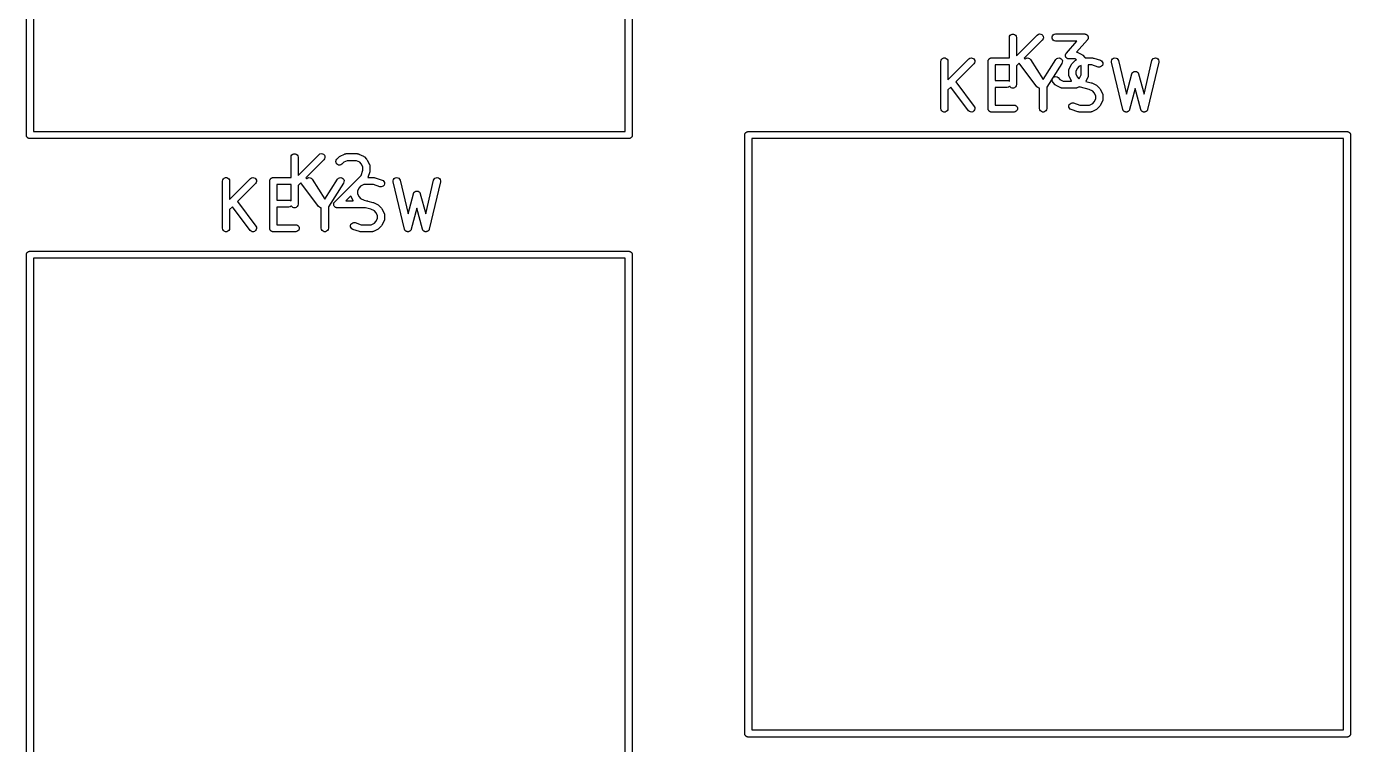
# Model space of a CAD drawing. Extents: x 144.7 to 218.8, y -126.8 to -74.1.
# Drawn here: x 159.94 to 188.03, y -104.37 to -89.13 of the extents above; entities that cross this region are included whole.
import ezdxf

# ---------------------------------------------------------------- set-up
doc = ezdxf.new("R2010")
doc.units = 0
doc.header["$MEASUREMENT"] = 0
doc.layers.add('BLACK', color=7, linetype='CONTINUOUS')

msp = doc.modelspace()

# ---------------------------------------------------------------- linework, layer by layer
at = {"layer": 'BLACK', "linetype": 'CONTINUOUS'}
for p, q in [((159.945, -91.4466), (159.945, -78.7334)), ((160.095, -78.815), (160.095, -91.365)), ((172.645, -91.365), (172.645, -78.815)), ((172.795, -78.7334), (172.795, -91.4466)), ((180.801, -89.3427), (180.814, -89.3202)), ((180.814, -89.3202), (180.834, -89.3034)), ((180.834, -89.3034), (180.859, -89.2945)), ((180.859, -89.2945), (180.885, -89.2945)), ((180.885, -89.2945), (180.909, -89.3034)), ((180.909, -89.3034), (180.929, -89.3202)), ((180.929, -89.3202), (180.942, -89.3427)), ((180.947, -89.7587), (181.39, -89.3153)), ((181.39, -89.3153), (181.412, -89.3004)), ((181.412, -89.3004), (181.437, -89.2937)), ((181.437, -89.2937), (181.463, -89.2959)), ((181.463, -89.2959), (181.486, -89.3069)), ((181.486, -89.3069), (181.505, -89.3254)), ((181.505, -89.3254), (181.516, -89.349)), ((181.712, -89.3309), (181.728, -89.3109)), ((181.728, -89.3109), (181.751, -89.2979)), ((181.751, -89.2979), (181.777, -89.2934)), ((181.777, -89.2934), (182.396, -89.2934)), ((182.396, -89.2934), (182.403, -89.2947)), ((182.403, -89.2947), (182.41, -89.2948)), ((182.41, -89.2948), (182.416, -89.2969)), ((182.416, -89.2969), (182.421, -89.2979)), ((182.421, -89.2979), (182.428, -89.3016)), ((182.428, -89.3016), (182.435, -89.3042)), ((182.435, -89.3042), (182.439, -89.308)), ((182.439, -89.308), (182.444, -89.3109)), ((182.444, -89.3109), (182.449, -89.3165)), ((182.449, -89.3165), (182.454, -89.3214)), ((182.454, -89.3214), (182.457, -89.3264)), ((180.797, -89.3684), (180.801, -89.3427)), ((180.797, -89.8014), (180.797, -89.3684)), ((180.942, -89.3427), (180.947, -89.3684)), ((180.947, -89.3684), (180.947, -89.7587)), ((181.496, -89.4214), (181.114, -89.804)), ((181.511, -89.4001), (181.496, -89.4214)), ((181.518, -89.3749), (181.511, -89.4001)), ((181.516, -89.349), (181.518, -89.3749)), ((181.703, -89.3554), (181.712, -89.3309)), ((181.703, -89.3814), (181.703, -89.3554)), ((181.712, -89.4059), (181.703, -89.3814)), ((181.728, -89.4258), (181.712, -89.4059)), ((181.751, -89.4389), (181.728, -89.4258)), ((181.777, -89.4434), (181.751, -89.4389)), ((182.23, -89.4434), (181.777, -89.4434)), ((182.006, -89.6999), (182.23, -89.4434)), ((182.452, -89.4178), (182.225, -89.6778)), ((182.456, -89.4115), (182.452, -89.4178)), ((182.461, -89.4059), (182.456, -89.4115)), ((182.457, -89.3264), (182.461, -89.3309)), ((182.461, -89.3309), (182.463, -89.3378)), ((182.463, -89.4004), (182.461, -89.4059)), ((182.463, -89.3378), (182.467, -89.3442)), ((182.466, -89.3955), (182.463, -89.4004)), ((182.467, -89.3883), (182.466, -89.3955)), ((182.467, -89.3442), (182.468, -89.3499)), ((182.47, -89.3814), (182.467, -89.3883)), ((182.468, -89.3499), (182.47, -89.3554)), ((182.47, -89.3554), (182.47, -89.3627)), ((182.47, -89.3627), (182.471, -89.3699)), ((182.471, -89.3699), (182.47, -89.3756)), ((182.47, -89.3756), (182.47, -89.3814)), ((179.345, -89.8764), (179.349, -89.8507)), ((179.345, -90.8764), (179.345, -89.8764)), ((179.349, -89.8507), (179.362, -89.8282)), ((179.362, -89.8282), (179.382, -89.8114)), ((179.382, -89.8114), (179.406, -89.8025)), ((179.406, -89.8025), (179.433, -89.8025)), ((179.433, -89.8025), (179.457, -89.8114)), ((179.457, -89.8114), (179.477, -89.8282)), ((179.477, -89.8282), (179.49, -89.8507)), ((179.49, -89.8507), (179.495, -89.8764)), ((179.495, -90.2667), (179.938, -89.8233)), ((179.495, -89.8764), (179.495, -90.2667)), ((179.938, -89.8233), (179.959, -89.8084)), ((179.959, -89.8084), (179.984, -89.8017)), ((179.984, -89.8017), (180.01, -89.8039)), ((180.01, -89.8039), (180.034, -89.8149)), ((180.034, -89.8149), (180.052, -89.8334)), ((180.052, -89.8334), (180.063, -89.857)), ((180.066, -89.8829), (180.059, -89.9081)), ((180.063, -89.857), (180.066, -89.8829)), ((180.345, -89.8764), (180.346, -89.8699)), ((180.345, -90.8764), (180.345, -89.8764)), ((180.346, -89.8634), (180.348, -89.8572)), ((180.346, -89.8699), (180.346, -89.8634)), ((180.348, -89.8572), (180.349, -89.8507)), ((180.349, -89.8507), (180.352, -89.845)), ((180.352, -89.845), (180.355, -89.8389)), ((180.355, -89.8389), (180.359, -89.8339)), ((180.359, -89.8339), (180.362, -89.8282)), ((180.362, -89.8282), (180.367, -89.824)), ((180.367, -89.824), (180.371, -89.8189)), ((180.371, -89.8189), (180.377, -89.8156)), ((180.377, -89.8156), (180.382, -89.8114)), ((180.382, -89.8114), (180.388, -89.8092)), ((180.388, -89.8092), (180.394, -89.8059)), ((180.394, -89.8059), (180.4, -89.8048)), ((180.4, -89.8048), (180.406, -89.8025)), ((180.406, -89.8025), (180.413, -89.8025)), ((180.413, -89.8025), (180.42, -89.8014)), ((180.42, -89.8014), (180.797, -89.8014)), ((181.114, -89.804), (181.129, -89.8238)), ((181.129, -89.8238), (181.131, -89.8211)), ((181.131, -89.8211), (181.153, -89.8071)), ((181.153, -89.8071), (181.178, -89.8015)), ((181.178, -89.8015), (181.204, -89.8049)), ((181.204, -89.8049), (181.227, -89.8169)), ((181.227, -89.8169), (181.245, -89.8361)), ((181.245, -89.8361), (181.515, -90.2605)), ((181.515, -90.2605), (181.785, -89.8361)), ((181.785, -89.8361), (181.802, -89.8169)), ((181.802, -89.8169), (181.826, -89.8049)), ((181.826, -89.8049), (181.851, -89.8015)), ((181.851, -89.8015), (181.877, -89.8071)), ((181.877, -89.8071), (181.899, -89.8211)), ((181.899, -89.8211), (181.915, -89.8417)), ((181.915, -89.8417), (181.922, -89.8666)), ((181.922, -89.8666), (181.921, -89.8926)), ((181.987, -89.7478), (181.989, -89.7421)), ((181.989, -89.755), (181.987, -89.7478)), ((181.989, -89.7363), (181.991, -89.7294)), ((181.989, -89.7421), (181.989, -89.7363)), ((181.989, -89.7624), (181.989, -89.755)), ((181.99, -89.7678), (181.989, -89.7624)), ((181.991, -89.7735), (181.99, -89.7678)), ((181.991, -89.7294), (181.992, -89.7222)), ((181.995, -89.7799), (181.991, -89.7735)), ((181.992, -89.7222), (181.995, -89.7173)), ((181.995, -89.7173), (181.997, -89.7118)), ((181.997, -89.7868), (181.995, -89.7799)), ((181.997, -89.7118), (182.002, -89.7062)), ((182.001, -89.7913), (181.997, -89.7868)), ((182.004, -89.7963), (182.001, -89.7913)), ((182.002, -89.7062), (182.006, -89.6999)), ((182.009, -89.8012), (182.004, -89.7963)), ((182.014, -89.8068), (182.009, -89.8012)), ((182.019, -89.8097), (182.014, -89.8068)), ((182.024, -89.8135), (182.019, -89.8097)), ((182.03, -89.8161), (182.024, -89.8135)), ((182.037, -89.8198), (182.03, -89.8161)), ((182.042, -89.8208), (182.037, -89.8198)), ((182.048, -89.8229), (182.042, -89.8208)), ((182.055, -89.8231), (182.048, -89.8229)), ((182.062, -89.8243), (182.055, -89.8231)), ((182.188, -89.8243), (182.062, -89.8243)), ((182.128, -89.9186), (182.176, -89.871)), ((182.176, -89.871), (182.186, -89.8641)), ((182.186, -89.8641), (182.196, -89.8569)), ((182.224, -89.8426), (182.188, -89.8243)), ((182.196, -89.8569), (182.224, -89.8426)), ((182.225, -89.6778), (182.231, -89.6789)), ((182.231, -89.6789), (182.235, -89.681)), ((182.235, -89.681), (182.239, -89.6823)), ((182.239, -89.6823), (182.334, -89.7299)), ((182.334, -89.7299), (182.344, -89.737)), ((182.344, -89.737), (182.354, -89.7439)), ((182.354, -89.7439), (182.401, -89.7915)), ((182.401, -89.7915), (182.408, -89.8014)), ((182.408, -89.8014), (182.408, -89.8014)), ((182.408, -89.8014), (182.562, -89.8014)), ((182.562, -89.8014), (182.574, -89.8035)), ((182.574, -89.8035), (182.586, -89.8052)), ((182.586, -89.8052), (182.729, -89.8528)), ((182.729, -89.8528), (182.752, -89.8653)), ((182.752, -89.8653), (182.769, -89.8847)), ((182.769, -89.8847), (182.779, -89.909)), ((182.964, -89.8677), (182.972, -89.8428)), ((182.966, -89.8938), (182.964, -89.8677)), ((182.972, -89.8428), (182.987, -89.8219)), ((182.987, -89.8219), (183.009, -89.8075)), ((183.009, -89.8075), (183.034, -89.8015)), ((183.034, -89.8015), (183.06, -89.8045)), ((183.06, -89.8045), (183.083, -89.8162)), ((183.083, -89.8162), (183.101, -89.8351)), ((183.101, -89.8351), (183.112, -89.859)), ((183.112, -89.859), (183.281, -90.5699)), ((183.654, -90.5699), (183.823, -89.859)), ((183.823, -89.859), (183.833, -89.8351)), ((183.833, -89.8351), (183.851, -89.8162)), ((183.851, -89.8162), (183.874, -89.8045)), ((183.874, -89.8045), (183.9, -89.8015)), ((183.9, -89.8015), (183.925, -89.8075)), ((183.925, -89.8075), (183.947, -89.8219)), ((183.947, -89.8219), (183.963, -89.8428)), ((183.963, -89.8428), (183.97, -89.8677)), ((183.97, -89.8677), (183.969, -89.8938)), ((180.044, -89.9294), (179.661, -90.312)), ((180.059, -89.9081), (180.044, -89.9294)), ((180.495, -89.9514), (180.495, -90.2776)), ((180.797, -89.9514), (180.495, -89.9514)), ((180.797, -90.2927), (180.797, -89.9514)), ((181.007, -89.9111), (180.947, -89.9709)), ((180.947, -89.9709), (180.947, -90.3684)), ((181.383, -90.4134), (181.007, -89.9111)), ((181.911, -89.9166), (181.59, -90.422)), ((181.921, -89.8926), (181.911, -89.9166)), ((182.059, -90.0583), (182.062, -90.0499)), ((182.06, -90.0626), (182.059, -90.0583)), ((182.059, -90.0669), (182.06, -90.0626)), ((182.059, -90.1621), (182.059, -90.0669)), ((182.06, -90.1664), (182.059, -90.1621)), ((182.059, -90.1707), (182.06, -90.1664)), ((182.062, -90.0499), (182.063, -90.0412)), ((182.063, -90.0412), (182.065, -90.0375)), ((182.065, -90.0375), (182.067, -90.0333)), ((182.067, -90.0333), (182.114, -89.9381)), ((182.114, -89.9381), (182.122, -89.9284)), ((182.122, -89.9284), (182.128, -89.9186)), ((182.243, -90.016), (182.209, -90.0846)), ((182.209, -90.0846), (182.209, -90.1444)), ((182.209, -90.1444), (182.243, -90.2129)), ((182.273, -89.9856), (182.243, -90.016)), ((182.321, -89.962), (182.273, -89.9856)), ((182.286, -90.2287), (182.321, -90.1602)), ((182.321, -90.1602), (182.321, -89.962)), ((182.55, -89.9514), (182.471, -89.9514)), ((182.471, -89.9514), (182.471, -90.1779)), ((182.682, -89.9952), (182.55, -89.9514)), ((182.707, -89.999), (182.682, -89.9952)), ((182.733, -89.9937), (182.707, -89.999)), ((182.755, -89.9801), (182.733, -89.9937)), ((182.771, -89.9597), (182.755, -89.9801)), ((182.779, -89.935), (182.771, -89.9597)), ((182.779, -89.909), (182.779, -89.935)), ((183.204, -90.8938), (182.966, -89.8938)), ((183.281, -90.5699), (183.395, -90.1428)), ((183.395, -90.1428), (183.397, -90.1367)), ((183.397, -90.1367), (183.399, -90.1303)), ((183.399, -90.1303), (183.403, -90.125)), ((183.403, -90.125), (183.406, -90.1191)), ((183.406, -90.1191), (183.41, -90.1144)), ((183.41, -90.1144), (183.414, -90.109)), ((183.414, -90.109), (183.419, -90.1053)), ((183.419, -90.1053), (183.424, -90.1007)), ((183.424, -90.1007), (183.43, -90.0979)), ((183.43, -90.0979), (183.436, -90.0941)), ((183.436, -90.0941), (183.442, -90.0924)), ((183.442, -90.0924), (183.448, -90.0897)), ((183.448, -90.0897), (183.454, -90.0891)), ((183.454, -90.0891), (183.461, -90.0874)), ((183.461, -90.0874), (183.467, -90.0879)), ((183.467, -90.0879), (183.474, -90.0874)), ((183.474, -90.0874), (183.48, -90.0891)), ((183.48, -90.0891), (183.487, -90.0897)), ((183.487, -90.0897), (183.492, -90.0924)), ((183.492, -90.0924), (183.499, -90.0941)), ((183.499, -90.0941), (183.504, -90.0979)), ((183.504, -90.0979), (183.51, -90.1007)), ((183.51, -90.1007), (183.515, -90.1053)), ((183.515, -90.1053), (183.52, -90.109)), ((183.52, -90.109), (183.524, -90.1144)), ((183.524, -90.1144), (183.529, -90.1191)), ((183.529, -90.1191), (183.531, -90.125)), ((183.531, -90.125), (183.535, -90.1303)), ((183.535, -90.1303), (183.537, -90.1367)), ((183.537, -90.1367), (183.54, -90.1428)), ((183.54, -90.1428), (183.654, -90.5699)), ((183.969, -89.8938), (183.731, -90.8938)), ((179.554, -90.4191), (179.495, -90.4789)), ((179.931, -90.9214), (179.554, -90.4191)), ((179.661, -90.312), (180.051, -90.8314)), ((180.495, -90.2776), (180.753, -90.2776)), ((180.753, -90.4276), (180.495, -90.4276)), ((180.495, -90.4276), (180.495, -90.8014)), ((180.753, -90.2776), (180.779, -90.2821)), ((180.779, -90.423), (180.753, -90.4276)), ((180.779, -90.2821), (180.797, -90.2927)), ((180.801, -90.41), (180.779, -90.423)), ((180.807, -90.4033), (180.801, -90.41)), ((180.814, -90.4166), (180.807, -90.4033)), ((180.834, -90.4333), (180.814, -90.4166)), ((180.859, -90.4422), (180.834, -90.4333)), ((180.885, -90.4422), (180.859, -90.4422)), ((180.909, -90.4333), (180.885, -90.4422)), ((180.929, -90.4166), (180.909, -90.4333)), ((180.942, -90.394), (180.929, -90.4166)), ((180.947, -90.3684), (180.942, -90.394)), ((181.402, -90.4312), (181.383, -90.4134)), ((181.426, -90.4414), (181.402, -90.4312)), ((181.44, -90.4422), (181.426, -90.4414)), ((181.44, -90.8764), (181.44, -90.4422)), ((181.59, -90.422), (181.59, -90.8764)), ((181.702, -90.2797), (181.704, -90.2537)), ((181.709, -90.3048), (181.702, -90.2797)), ((181.704, -90.2537), (181.715, -90.2301)), ((181.724, -90.3262), (181.709, -90.3048)), ((181.715, -90.2301), (181.734, -90.2117)), ((181.771, -90.3738), (181.724, -90.3262)), ((181.734, -90.2117), (181.757, -90.2007)), ((181.757, -90.2007), (181.783, -90.1984)), ((181.781, -90.3807), (181.771, -90.3738)), ((181.791, -90.3878), (181.781, -90.3807)), ((181.783, -90.1984), (181.808, -90.2052)), ((181.886, -90.4355), (181.791, -90.3878)), ((181.808, -90.2052), (181.83, -90.2201)), ((181.83, -90.2201), (181.869, -90.2591)), ((181.869, -90.2591), (181.937, -90.2934)), ((181.89, -90.4367), (181.886, -90.4355)), ((181.894, -90.4389), (181.89, -90.4367)), ((181.903, -90.4404), (181.894, -90.4389)), ((181.911, -90.4429), (181.903, -90.4404)), ((181.915, -90.4426), (181.911, -90.4429)), ((181.92, -90.4434), (181.915, -90.4426)), ((182.205, -90.4434), (181.92, -90.4434)), ((181.937, -90.2934), (182.116, -90.2934)), ((182.062, -90.1791), (182.059, -90.1707)), ((182.063, -90.1877), (182.062, -90.1791)), ((182.065, -90.1915), (182.063, -90.1877)), ((182.067, -90.1956), (182.065, -90.1915)), ((182.114, -90.2909), (182.067, -90.1956)), ((182.116, -90.2934), (182.114, -90.2909)), ((182.209, -90.4426), (182.205, -90.4434)), ((182.214, -90.4429), (182.209, -90.4426)), ((182.222, -90.4404), (182.214, -90.4429)), ((182.231, -90.4389), (182.222, -90.4404)), ((182.235, -90.4367), (182.231, -90.4389)), ((182.239, -90.4355), (182.235, -90.4367)), ((182.281, -90.4146), (182.239, -90.4355)), ((182.243, -90.2129), (182.273, -90.2425)), ((182.273, -90.2425), (182.286, -90.2287)), ((182.291, -90.4197), (182.281, -90.4146)), ((182.299, -90.422), (182.291, -90.4197)), ((182.306, -90.4253), (182.299, -90.422)), ((182.489, -90.471), (182.306, -90.4253)), ((182.463, -90.2114), (182.419, -90.299)), ((182.419, -90.299), (182.533, -90.3274)), ((182.464, -90.2073), (182.463, -90.2114)), ((182.466, -90.2036), (182.464, -90.2073)), ((182.468, -90.1949), (182.466, -90.2036)), ((182.47, -90.1865), (182.468, -90.1949)), ((182.471, -90.1779), (182.47, -90.1822)), ((182.47, -90.1822), (182.47, -90.1865)), ((182.533, -90.3274), (182.54, -90.3308)), ((182.54, -90.3308), (182.548, -90.3331)), ((182.548, -90.3331), (182.644, -90.3807)), ((182.644, -90.3807), (182.653, -90.3879)), ((182.653, -90.3879), (182.663, -90.3948)), ((182.663, -90.3948), (182.711, -90.4424)), ((182.711, -90.4424), (182.718, -90.4522)), ((179.495, -90.4789), (179.495, -90.8764)), ((182.566, -90.5094), (182.489, -90.471)), ((182.596, -90.5399), (182.566, -90.5094)), ((182.63, -90.6084), (182.596, -90.5399)), ((182.596, -90.7367), (182.63, -90.6682)), ((182.63, -90.6682), (182.63, -90.6084)), ((182.718, -90.4522), (182.725, -90.4619)), ((182.725, -90.4619), (182.772, -90.5571)), ((182.772, -90.7194), (182.725, -90.8147)), ((182.772, -90.5571), (182.774, -90.5613)), ((182.774, -90.7153), (182.772, -90.7194)), ((182.774, -90.5613), (182.776, -90.565)), ((182.776, -90.7116), (182.774, -90.7153)), ((182.776, -90.565), (182.777, -90.5737)), ((182.777, -90.7029), (182.776, -90.7116)), ((182.777, -90.5737), (182.78, -90.5821)), ((182.78, -90.6945), (182.777, -90.7029)), ((182.78, -90.5821), (182.779, -90.5864)), ((182.779, -90.5864), (182.78, -90.5907)), ((182.78, -90.6859), (182.779, -90.6902)), ((182.779, -90.6902), (182.78, -90.6945)), ((182.78, -90.5907), (182.78, -90.6859)), ((183.467, -90.4532), (183.349, -90.8957)), ((183.585, -90.8957), (183.467, -90.4532)), ((179.349, -90.902), (179.345, -90.8764)), ((179.362, -90.9246), (179.349, -90.902)), ((179.382, -90.9413), (179.362, -90.9246)), ((179.406, -90.9502), (179.382, -90.9413)), ((179.433, -90.9502), (179.406, -90.9502)), ((179.457, -90.9413), (179.433, -90.9502)), ((179.477, -90.9246), (179.457, -90.9413)), ((179.49, -90.902), (179.477, -90.9246)), ((179.495, -90.8764), (179.49, -90.902)), ((179.95, -90.9392), (179.931, -90.9214)), ((179.974, -90.9494), (179.95, -90.9392)), ((180, -90.9508), (179.974, -90.9494)), ((180.025, -90.9433), (180, -90.9508)), ((180.046, -90.9277), (180.025, -90.9433)), ((180.06, -90.9058), (180.046, -90.9277)), ((180.051, -90.8314), (180.063, -90.8546)), ((180.066, -90.8805), (180.06, -90.9058)), ((180.063, -90.8546), (180.066, -90.8805)), ((180.346, -90.8828), (180.345, -90.8764)), ((180.346, -90.8894), (180.346, -90.8828)), ((180.348, -90.8956), (180.346, -90.8894)), ((180.349, -90.902), (180.348, -90.8956)), ((180.352, -90.9077), (180.349, -90.902)), ((180.355, -90.9139), (180.352, -90.9077)), ((180.359, -90.9189), (180.355, -90.9139)), ((180.362, -90.9246), (180.359, -90.9189)), ((180.367, -90.9288), (180.362, -90.9246)), ((180.371, -90.9338), (180.367, -90.9288)), ((180.377, -90.9371), (180.371, -90.9338)), ((180.382, -90.9413), (180.377, -90.9371)), ((180.388, -90.9436), (180.382, -90.9413)), ((180.394, -90.9469), (180.388, -90.9436)), ((180.4, -90.948), (180.394, -90.9469)), ((180.406, -90.9502), (180.4, -90.948)), ((180.413, -90.9502), (180.406, -90.9502)), ((180.42, -90.9514), (180.413, -90.9502)), ((180.896, -90.9514), (180.42, -90.9514)), ((180.495, -90.8014), (180.896, -90.8014)), ((180.896, -90.8014), (180.921, -90.8059)), ((180.921, -90.9469), (180.896, -90.9514)), ((180.921, -90.8059), (180.944, -90.8189)), ((180.944, -90.9338), (180.921, -90.9469)), ((180.944, -90.8189), (180.961, -90.8389)), ((180.961, -90.9139), (180.944, -90.9338)), ((180.961, -90.8389), (180.97, -90.8634)), ((180.97, -90.8894), (180.961, -90.9139)), ((180.97, -90.8634), (180.97, -90.8894)), ((181.444, -90.902), (181.44, -90.8764)), ((181.457, -90.9246), (181.444, -90.902)), ((181.477, -90.9413), (181.457, -90.9246)), ((181.502, -90.9502), (181.477, -90.9413)), ((181.528, -90.9502), (181.502, -90.9502)), ((181.552, -90.9413), (181.528, -90.9502)), ((181.572, -90.9246), (181.552, -90.9413)), ((181.585, -90.902), (181.572, -90.9246)), ((181.59, -90.8764), (181.585, -90.902)), ((182.06, -90.8178), (182.068, -90.793)), ((182.06, -90.8438), (182.06, -90.8178)), ((182.07, -90.868), (182.06, -90.8438)), ((182.068, -90.793), (182.084, -90.7726)), ((182.087, -90.8875), (182.07, -90.868)), ((182.084, -90.7726), (182.106, -90.759)), ((182.11, -90.8999), (182.087, -90.8875)), ((182.106, -90.759), (182.132, -90.7538)), ((182.253, -90.9475), (182.11, -90.8999)), ((182.132, -90.7538), (182.158, -90.7576)), ((182.158, -90.7576), (182.289, -90.8014)), ((182.265, -90.9493), (182.253, -90.9475)), ((182.277, -90.9514), (182.265, -90.9493)), ((182.515, -90.9514), (182.277, -90.9514)), ((182.289, -90.8014), (182.497, -90.8014)), ((182.497, -90.8014), (182.566, -90.7671)), ((182.519, -90.9506), (182.515, -90.9514)), ((182.523, -90.9509), (182.519, -90.9506)), ((182.532, -90.9484), (182.523, -90.9509)), ((182.54, -90.9469), (182.532, -90.9484)), ((182.544, -90.9447), (182.54, -90.9469)), ((182.548, -90.9435), (182.544, -90.9447)), ((182.644, -90.8958), (182.548, -90.9435)), ((182.566, -90.7671), (182.596, -90.7367)), ((182.653, -90.8887), (182.644, -90.8958)), ((182.663, -90.8818), (182.653, -90.8887)), ((182.711, -90.8342), (182.663, -90.8818)), ((182.718, -90.8243), (182.711, -90.8342)), ((182.725, -90.8147), (182.718, -90.8243)), ((183.207, -90.9008), (183.204, -90.8938)), ((183.209, -90.9082), (183.207, -90.9008)), ((183.212, -90.9126), (183.209, -90.9082)), ((183.214, -90.9177), (183.212, -90.9126)), ((183.219, -90.9232), (183.214, -90.9177)), ((183.224, -90.9295), (183.219, -90.9232)), ((183.228, -90.9326), (183.224, -90.9295)), ((183.232, -90.9366), (183.228, -90.9326)), ((183.239, -90.94), (183.232, -90.9366)), ((183.245, -90.9444), (183.239, -90.94)), ((183.25, -90.9458), (183.245, -90.9444)), ((183.255, -90.9483), (183.25, -90.9458)), ((183.263, -90.9491), (183.255, -90.9483)), ((183.27, -90.9511), (183.263, -90.9491)), ((183.276, -90.9506), (183.27, -90.9511)), ((183.281, -90.9512), (183.276, -90.9506)), ((183.289, -90.9495), (183.281, -90.9512)), ((183.296, -90.9488), (183.289, -90.9495)), ((183.301, -90.9465), (183.296, -90.9488)), ((183.306, -90.9452), (183.301, -90.9465)), ((183.313, -90.941), (183.306, -90.9452)), ((183.32, -90.9378), (183.313, -90.941)), ((183.324, -90.9339), (183.32, -90.9378)), ((183.328, -90.9309), (183.324, -90.9339)), ((183.333, -90.9247), (183.328, -90.9309)), ((183.338, -90.9193), (183.333, -90.9247)), ((183.34, -90.9144), (183.338, -90.9193)), ((183.344, -90.91), (183.34, -90.9144)), ((183.346, -90.9026), (183.344, -90.91)), ((183.349, -90.8957), (183.346, -90.9026)), ((183.588, -90.9026), (183.585, -90.8957)), ((183.591, -90.91), (183.588, -90.9026)), ((183.594, -90.9144), (183.591, -90.91)), ((183.596, -90.9193), (183.594, -90.9144)), ((183.602, -90.9247), (183.596, -90.9193)), ((183.606, -90.9309), (183.602, -90.9247)), ((183.611, -90.9339), (183.606, -90.9309)), ((183.615, -90.9378), (183.611, -90.9339)), ((183.621, -90.941), (183.615, -90.9378)), ((183.628, -90.9452), (183.621, -90.941)), ((183.633, -90.9465), (183.628, -90.9452)), ((183.638, -90.9488), (183.633, -90.9465)), ((183.646, -90.9495), (183.638, -90.9488)), ((183.653, -90.9512), (183.646, -90.9495)), ((183.659, -90.9506), (183.653, -90.9512)), ((183.664, -90.9511), (183.659, -90.9506)), ((183.671, -90.9491), (183.664, -90.9511)), ((183.679, -90.9483), (183.671, -90.9491)), ((183.684, -90.9458), (183.679, -90.9483)), ((183.689, -90.9444), (183.684, -90.9458)), ((183.696, -90.94), (183.689, -90.9444)), ((183.702, -90.9366), (183.696, -90.94)), ((183.706, -90.9326), (183.702, -90.9366)), ((183.711, -90.9295), (183.706, -90.9326)), ((183.715, -90.9232), (183.711, -90.9295)), ((183.72, -90.9177), (183.715, -90.9232)), ((183.722, -90.9126), (183.72, -90.9177)), ((183.726, -90.9082), (183.722, -90.9126)), ((183.728, -90.9008), (183.726, -90.9082)), ((183.731, -90.8938), (183.728, -90.9008)), ((159.945, -91.4532), (159.945, -91.4466)), ((159.945, -91.4466), (159.945, -91.4466)), ((159.947, -91.4595), (159.945, -91.4532)), ((159.948, -91.466), (159.947, -91.4595)), ((159.952, -91.4718), (159.948, -91.466)), ((159.954, -91.4781), (159.952, -91.4718)), ((159.958, -91.4832), (159.954, -91.4781)), ((159.962, -91.489), (159.958, -91.4832)), ((159.967, -91.4932), (159.962, -91.489)), ((159.971, -91.4983), (159.967, -91.4932)), ((159.977, -91.5017), (159.971, -91.4983)), ((159.982, -91.506), (159.977, -91.5017)), ((159.988, -91.5082), (159.982, -91.506)), ((159.994, -91.5116), (159.988, -91.5082)), ((160.001, -91.5127), (159.994, -91.5116)), ((160.007, -91.515), (160.001, -91.5127)), ((160.013, -91.515), (160.007, -91.515)), ((172.727, -91.515), (160.013, -91.515)), ((160.013, -91.515), (160.013, -91.515)), ((160.095, -91.365), (172.645, -91.365)), ((172.733, -91.515), (172.727, -91.515)), ((172.727, -91.515), (172.727, -91.515)), ((172.739, -91.5127), (172.733, -91.515)), ((172.746, -91.5116), (172.739, -91.5127)), ((172.752, -91.5082), (172.746, -91.5116)), ((172.758, -91.506), (172.752, -91.5082)), ((172.763, -91.5017), (172.758, -91.506)), ((172.769, -91.4983), (172.763, -91.5017)), ((172.773, -91.4932), (172.769, -91.4983)), ((172.778, -91.489), (172.773, -91.4932)), ((172.782, -91.4832), (172.778, -91.489)), ((172.786, -91.4781), (172.782, -91.4832)), ((172.788, -91.4718), (172.786, -91.4781)), ((172.792, -91.466), (172.788, -91.4718)), ((172.793, -91.4595), (172.792, -91.466)), ((172.795, -91.4532), (172.793, -91.4595)), ((172.795, -91.4466), (172.795, -91.4466)), ((172.795, -91.4466), (172.795, -91.4532)), ((175.185, -91.4268), (175.187, -91.4205)), ((175.185, -91.4334), (175.185, -91.4268)), ((175.185, -104.147), (175.185, -91.4334)), ((175.187, -91.4205), (175.188, -91.414)), ((175.188, -91.414), (175.192, -91.4082)), ((175.192, -91.4082), (175.194, -91.4019)), ((175.194, -91.4019), (175.198, -91.3968)), ((175.198, -91.3968), (175.202, -91.391)), ((175.202, -91.391), (175.207, -91.3868)), ((175.207, -91.3868), (175.211, -91.3817)), ((175.211, -91.3817), (175.217, -91.3783)), ((175.217, -91.3783), (175.222, -91.374)), ((175.222, -91.374), (175.228, -91.3718)), ((175.228, -91.3718), (175.234, -91.3684)), ((175.234, -91.3684), (175.241, -91.3673)), ((175.241, -91.3673), (175.247, -91.365)), ((175.247, -91.365), (175.253, -91.365)), ((175.253, -91.365), (175.253, -91.365)), ((175.253, -91.365), (187.967, -91.365)), ((175.335, -91.515), (175.335, -104.065)), ((187.885, -91.515), (175.335, -91.515)), ((187.885, -104.065), (187.885, -91.515)), ((187.967, -91.365), (187.973, -91.365)), ((187.967, -91.365), (187.967, -91.365)), ((187.973, -91.365), (187.979, -91.3673)), ((187.979, -91.3673), (187.986, -91.3684)), ((187.986, -91.3684), (187.992, -91.3718)), ((187.992, -91.3718), (187.998, -91.374)), ((187.998, -91.374), (188.003, -91.3783)), ((188.003, -91.3783), (188.009, -91.3817)), ((188.009, -91.3817), (188.013, -91.3868)), ((188.013, -91.3868), (188.018, -91.391)), ((188.018, -91.391), (188.022, -91.3968)), ((188.022, -91.3968), (188.026, -91.4019)), ((188.026, -91.4019), (188.028, -91.4082)), ((188.028, -91.4082), (188.032, -91.414)), ((188.032, -91.414), (188.033, -91.4205)), ((188.033, -91.4205), (188.035, -91.4268)), ((188.035, -91.4268), (188.035, -91.4334)), ((188.035, -91.4334), (188.035, -91.4334)), ((188.035, -91.4334), (188.035, -104.147)), ((165.574, -91.8602), (165.594, -91.8434)), ((165.594, -91.8434), (165.619, -91.8345)), ((165.619, -91.8345), (165.645, -91.8345)), ((165.645, -91.8345), (165.669, -91.8434)), ((165.669, -91.8434), (165.689, -91.8602)), ((166.15, -91.8553), (166.172, -91.8404)), ((166.172, -91.8404), (166.197, -91.8337)), ((166.197, -91.8337), (166.223, -91.8359)), ((166.223, -91.8359), (166.246, -91.8469)), ((166.246, -91.8469), (166.265, -91.8654)), ((166.598, -91.8889), (166.694, -91.8413)), ((166.694, -91.8413), (166.698, -91.8401)), ((166.698, -91.8401), (166.701, -91.8379)), ((166.701, -91.8379), (166.71, -91.8364)), ((166.71, -91.8364), (166.719, -91.8339)), ((166.719, -91.8339), (166.723, -91.8341)), ((166.723, -91.8341), (166.727, -91.8334)), ((166.727, -91.8334), (166.965, -91.8334)), ((166.965, -91.8334), (166.969, -91.8341)), ((166.969, -91.8341), (166.974, -91.8339)), ((166.974, -91.8339), (166.982, -91.8364)), ((166.982, -91.8364), (166.991, -91.8379)), ((166.991, -91.8379), (166.995, -91.8401)), ((166.995, -91.8401), (166.999, -91.8413)), ((166.999, -91.8413), (167.094, -91.8889)), ((165.557, -91.9084), (165.561, -91.8827)), ((165.557, -92.3414), (165.557, -91.9084)), ((165.561, -91.8827), (165.574, -91.8602)), ((165.689, -91.8602), (165.702, -91.8827)), ((165.702, -91.8827), (165.707, -91.9084)), ((165.707, -92.2987), (166.15, -91.8553)), ((165.707, -91.9084), (165.707, -92.2987)), ((166.256, -91.9614), (165.874, -92.344)), ((166.271, -91.9401), (166.256, -91.9614)), ((166.265, -91.8654), (166.276, -91.889)), ((166.278, -91.9149), (166.271, -91.9401)), ((166.276, -91.889), (166.278, -91.9149)), ((166.51, -91.9971), (166.516, -91.9719)), ((166.512, -92.023), (166.51, -91.9971)), ((166.523, -92.0466), (166.512, -92.023)), ((166.516, -91.9719), (166.531, -91.9506)), ((166.541, -92.0651), (166.523, -92.0466)), ((166.531, -91.9506), (166.579, -91.903)), ((166.565, -92.0761), (166.541, -92.0651)), ((166.591, -92.0783), (166.565, -92.0761)), ((166.579, -91.903), (166.589, -91.8961)), ((166.589, -91.8961), (166.598, -91.8889)), ((166.616, -92.0716), (166.591, -92.0783)), ((166.637, -92.0567), (166.616, -92.0716)), ((166.676, -92.0176), (166.637, -92.0567)), ((166.745, -91.9834), (166.676, -92.0176)), ((166.948, -91.9834), (166.745, -91.9834)), ((167.016, -92.0176), (166.948, -91.9834)), ((167.046, -92.048), (167.016, -92.0176)), ((167.081, -92.1166), (167.046, -92.048)), ((167.081, -92.1819), (167.081, -92.1166)), ((167.094, -91.8889), (167.104, -91.8961)), ((167.104, -91.8961), (167.114, -91.903)), ((167.114, -91.903), (167.161, -91.9506)), ((167.161, -91.9506), (167.168, -91.9604)), ((167.168, -91.9604), (167.175, -91.9701)), ((167.175, -91.9701), (167.223, -92.0653)), ((167.223, -92.0653), (167.224, -92.0695)), ((167.224, -92.0695), (167.226, -92.0732)), ((167.226, -92.0732), (167.228, -92.0819)), ((167.228, -92.0819), (167.23, -92.0903)), ((167.23, -92.0903), (167.23, -92.0946)), ((167.23, -92.0946), (167.231, -92.0989)), ((167.231, -92.0989), (167.231, -92.1941)), ((164.105, -92.4164), (164.109, -92.3907)), ((164.109, -92.3907), (164.122, -92.3682)), ((164.122, -92.3682), (164.142, -92.3514)), ((164.142, -92.3514), (164.166, -92.3425)), ((164.166, -92.3425), (164.193, -92.3425)), ((164.193, -92.3425), (164.217, -92.3514)), ((164.217, -92.3514), (164.237, -92.3682)), ((164.237, -92.3682), (164.25, -92.3907)), ((164.25, -92.3907), (164.255, -92.4164)), ((164.255, -92.8067), (164.698, -92.3633)), ((164.698, -92.3633), (164.719, -92.3484)), ((164.719, -92.3484), (164.744, -92.3417)), ((164.744, -92.3417), (164.77, -92.3439)), ((164.77, -92.3439), (164.794, -92.3549)), ((164.794, -92.3549), (164.812, -92.3734)), ((164.812, -92.3734), (164.823, -92.397)), ((164.823, -92.397), (164.826, -92.4229)), ((165.105, -92.4164), (165.106, -92.4099)), ((165.106, -92.4034), (165.108, -92.3972)), ((165.106, -92.4099), (165.106, -92.4034)), ((165.108, -92.3972), (165.109, -92.3907)), ((165.109, -92.3907), (165.112, -92.385)), ((165.112, -92.385), (165.115, -92.3789)), ((165.115, -92.3789), (165.119, -92.3739)), ((165.119, -92.3739), (165.122, -92.3682)), ((165.122, -92.3682), (165.127, -92.364)), ((165.127, -92.364), (165.131, -92.3589)), ((165.131, -92.3589), (165.137, -92.3556)), ((165.137, -92.3556), (165.142, -92.3514)), ((165.142, -92.3514), (165.148, -92.3492)), ((165.148, -92.3492), (165.154, -92.3459)), ((165.154, -92.3459), (165.16, -92.3448)), ((165.16, -92.3448), (165.166, -92.3425)), ((165.166, -92.3425), (165.173, -92.3425)), ((165.173, -92.3425), (165.18, -92.3414)), ((165.18, -92.3414), (165.557, -92.3414)), ((165.874, -92.344), (165.889, -92.3638)), ((165.889, -92.3638), (165.891, -92.3611)), ((165.891, -92.3611), (165.913, -92.3471)), ((165.913, -92.3471), (165.938, -92.3414)), ((165.938, -92.3414), (165.964, -92.3449)), ((165.964, -92.3449), (165.987, -92.3569)), ((165.987, -92.3569), (166.005, -92.3761)), ((166.005, -92.3761), (166.275, -92.8005)), ((166.275, -92.8005), (166.545, -92.3761)), ((166.484, -92.8553), (167.043, -92.2964)), ((166.545, -92.3761), (166.562, -92.3569)), ((166.562, -92.3569), (166.586, -92.3449)), ((166.586, -92.3449), (166.611, -92.3414)), ((166.611, -92.3414), (166.637, -92.3471)), ((166.637, -92.3471), (166.659, -92.3611)), ((166.659, -92.3611), (166.675, -92.3817)), ((166.675, -92.3817), (166.682, -92.4066)), ((166.682, -92.4066), (166.681, -92.4326)), ((167.043, -92.2964), (167.081, -92.1819)), ((167.227, -92.2178), (167.186, -92.3414)), ((167.186, -92.3414), (167.322, -92.3414)), ((167.229, -92.2059), (167.227, -92.2178)), ((167.231, -92.1941), (167.229, -92.2059)), ((167.322, -92.3414), (167.334, -92.3435)), ((167.334, -92.3435), (167.346, -92.3452)), ((167.346, -92.3452), (167.489, -92.3928)), ((167.489, -92.3928), (167.512, -92.4053)), ((167.512, -92.4053), (167.529, -92.4247)), ((167.724, -92.4077), (167.732, -92.3828)), ((167.726, -92.4338), (167.724, -92.4077)), ((167.732, -92.3828), (167.747, -92.3619)), ((167.747, -92.3619), (167.769, -92.3475)), ((167.769, -92.3475), (167.794, -92.3415)), ((167.794, -92.3415), (167.82, -92.3445)), ((167.82, -92.3445), (167.843, -92.3562)), ((167.843, -92.3562), (167.861, -92.3751)), ((167.861, -92.3751), (167.872, -92.399)), ((167.872, -92.399), (168.041, -93.1099)), ((168.414, -93.1099), (168.583, -92.399)), ((168.583, -92.399), (168.593, -92.3751)), ((168.593, -92.3751), (168.611, -92.3562)), ((168.611, -92.3562), (168.634, -92.3445)), ((168.634, -92.3445), (168.66, -92.3415)), ((168.66, -92.3415), (168.685, -92.3475)), ((168.685, -92.3475), (168.707, -92.3619)), ((168.707, -92.3619), (168.723, -92.3828)), ((168.723, -92.3828), (168.73, -92.4077)), ((168.73, -92.4077), (168.729, -92.4338)), ((164.105, -93.4164), (164.105, -92.4164)), ((164.255, -92.4164), (164.255, -92.8067)), ((164.804, -92.4694), (164.421, -92.852)), ((164.819, -92.4481), (164.804, -92.4694)), ((164.826, -92.4229), (164.819, -92.4481)), ((165.105, -93.4164), (165.105, -92.4164)), ((165.255, -92.4914), (165.255, -92.8176)), ((165.557, -92.4914), (165.255, -92.4914)), ((165.557, -92.8327), (165.557, -92.4914)), ((165.767, -92.4511), (165.707, -92.5109)), ((165.707, -92.5109), (165.707, -92.9084)), ((166.143, -92.9534), (165.767, -92.4511)), ((166.671, -92.4566), (166.35, -92.962)), ((166.681, -92.4326), (166.671, -92.4566)), ((167.003, -92.556), (166.969, -92.6246)), ((166.969, -92.6246), (166.969, -92.6844)), ((166.969, -92.6844), (167.003, -92.7529)), ((167.033, -92.5256), (167.003, -92.556)), ((167.102, -92.4914), (167.033, -92.5256)), ((167.31, -92.4914), (167.102, -92.4914)), ((167.442, -92.5352), (167.31, -92.4914)), ((167.467, -92.539), (167.442, -92.5352)), ((167.493, -92.5337), (167.467, -92.539)), ((167.515, -92.5201), (167.493, -92.5337)), ((167.531, -92.4997), (167.515, -92.5201)), ((167.529, -92.4247), (167.539, -92.449)), ((167.539, -92.475), (167.531, -92.4997)), ((167.539, -92.449), (167.539, -92.475)), ((167.964, -93.4338), (167.726, -92.4338)), ((168.041, -93.1099), (168.155, -92.6828)), ((168.155, -92.6828), (168.157, -92.6767)), ((168.157, -92.6767), (168.159, -92.6703)), ((168.159, -92.6703), (168.163, -92.665)), ((168.163, -92.665), (168.166, -92.6591)), ((168.166, -92.6591), (168.17, -92.6544)), ((168.17, -92.6544), (168.174, -92.649)), ((168.174, -92.649), (168.179, -92.6453)), ((168.179, -92.6453), (168.184, -92.6407)), ((168.184, -92.6407), (168.19, -92.6379)), ((168.19, -92.6379), (168.196, -92.6341)), ((168.196, -92.6341), (168.202, -92.6324)), ((168.202, -92.6324), (168.208, -92.6297)), ((168.208, -92.6297), (168.214, -92.6291)), ((168.214, -92.6291), (168.221, -92.6274)), ((168.221, -92.6274), (168.227, -92.6279)), ((168.227, -92.6279), (168.234, -92.6274)), ((168.234, -92.6274), (168.24, -92.6291)), ((168.24, -92.6291), (168.247, -92.6297)), ((168.247, -92.6297), (168.252, -92.6324)), ((168.252, -92.6324), (168.259, -92.6341)), ((168.259, -92.6341), (168.264, -92.6379)), ((168.264, -92.6379), (168.27, -92.6407)), ((168.27, -92.6407), (168.275, -92.6453)), ((168.275, -92.6453), (168.28, -92.649)), ((168.28, -92.649), (168.284, -92.6544)), ((168.284, -92.6544), (168.289, -92.6591)), ((168.289, -92.6591), (168.291, -92.665)), ((168.291, -92.665), (168.295, -92.6703)), ((168.295, -92.6703), (168.297, -92.6767)), ((168.297, -92.6767), (168.3, -92.6828)), ((168.3, -92.6828), (168.414, -93.1099)), ((168.729, -92.4338), (168.491, -93.4338)), ((164.314, -92.9591), (164.255, -93.0189)), ((164.691, -93.4614), (164.314, -92.9591)), ((164.421, -92.852), (164.811, -93.3714)), ((165.255, -92.8176), (165.513, -92.8176)), ((165.513, -92.9676), (165.255, -92.9676)), ((165.255, -92.9676), (165.255, -93.3414)), ((165.513, -92.8176), (165.539, -92.8221)), ((165.539, -92.963), (165.513, -92.9676)), ((165.539, -92.8221), (165.557, -92.8327)), ((165.561, -92.95), (165.539, -92.963)), ((165.567, -92.9433), (165.561, -92.95)), ((165.574, -92.9566), (165.567, -92.9433)), ((165.594, -92.9733), (165.574, -92.9566)), ((165.619, -92.9822), (165.594, -92.9733)), ((165.669, -92.9733), (165.645, -92.9822)), ((165.689, -92.9566), (165.669, -92.9733)), ((165.702, -92.934), (165.689, -92.9566)), ((165.707, -92.9084), (165.702, -92.934)), ((166.162, -92.9712), (166.143, -92.9534)), ((166.186, -92.9814), (166.162, -92.9712)), ((166.35, -92.962), (166.35, -93.4164)), ((166.462, -92.9018), (166.463, -92.8987)), ((166.463, -92.9116), (166.462, -92.9018)), ((166.463, -92.8954), (166.466, -92.8861)), ((166.463, -92.8987), (166.463, -92.8954)), ((166.463, -92.9214), (166.463, -92.9116)), ((166.464, -92.9245), (166.463, -92.9214)), ((166.464, -92.9278), (166.464, -92.9245)), ((166.468, -92.9367), (166.464, -92.9278)), ((166.466, -92.8861), (166.469, -92.8767)), ((166.472, -92.9459), (166.468, -92.9367)), ((166.469, -92.8767), (166.471, -92.874)), ((166.471, -92.874), (166.472, -92.8709)), ((166.472, -92.8709), (166.478, -92.8634)), ((166.474, -92.9484), (166.472, -92.9459)), ((166.475, -92.9514), (166.474, -92.9484)), ((166.482, -92.9583), (166.475, -92.9514)), ((166.478, -92.8634), (166.484, -92.8553)), ((166.488, -92.9658), (166.482, -92.9583)), ((166.491, -92.9675), (166.488, -92.9658)), ((166.494, -92.9698), (166.491, -92.9675)), ((166.503, -92.974), (166.494, -92.9698)), ((166.511, -92.9789), (166.503, -92.974)), ((166.823, -92.7278), (166.718, -92.8334)), ((166.718, -92.8334), (166.876, -92.8334)), ((166.825, -92.7315), (166.823, -92.7278)), ((166.827, -92.7356), (166.825, -92.7315)), ((166.874, -92.8309), (166.827, -92.7356)), ((166.876, -92.8334), (166.874, -92.8309)), ((167.003, -92.7529), (167.033, -92.7833)), ((167.033, -92.7833), (167.11, -92.8218)), ((167.11, -92.8218), (167.159, -92.834)), ((167.159, -92.834), (167.181, -92.8379)), ((167.181, -92.8379), (167.186, -92.8408)), ((167.186, -92.8408), (167.293, -92.8674)), ((167.293, -92.8674), (167.3, -92.8708)), ((167.3, -92.8708), (167.308, -92.8731)), ((167.308, -92.8731), (167.404, -92.9207)), ((167.404, -92.9207), (167.413, -92.9279)), ((167.413, -92.9279), (167.423, -92.9348)), ((167.423, -92.9348), (167.471, -92.9824)), ((164.255, -93.0189), (164.255, -93.4164)), ((165.645, -92.9822), (165.619, -92.9822)), ((166.2, -92.9822), (166.186, -92.9814)), ((166.2, -93.4164), (166.2, -92.9822)), ((166.514, -92.9794), (166.511, -92.9789)), ((166.517, -92.9808), (166.514, -92.9794)), ((166.527, -92.9817), (166.517, -92.9808)), ((166.537, -92.9834), (166.527, -92.9817)), ((167.138, -92.9834), (166.537, -92.9834)), ((167.249, -93.011), (167.138, -92.9834)), ((167.326, -93.0494), (167.249, -93.011)), ((167.356, -93.0799), (167.326, -93.0494)), ((167.39, -93.1484), (167.356, -93.0799)), ((167.356, -93.2767), (167.39, -93.2082)), ((167.39, -93.2082), (167.39, -93.1484)), ((167.471, -92.9824), (167.478, -92.9922)), ((167.478, -92.9922), (167.485, -93.0019)), ((167.485, -93.0019), (167.532, -93.0971)), ((167.532, -93.0971), (167.534, -93.1013)), ((167.534, -93.2553), (167.532, -93.2594)), ((167.534, -93.1013), (167.536, -93.105)), ((167.536, -93.2516), (167.534, -93.2553)), ((167.536, -93.105), (167.537, -93.1137)), ((167.537, -93.2429), (167.536, -93.2516)), ((167.537, -93.1137), (167.54, -93.1221)), ((167.54, -93.2345), (167.537, -93.2429)), ((167.54, -93.1221), (167.539, -93.1264)), ((167.539, -93.1264), (167.54, -93.1307)), ((167.54, -93.2259), (167.539, -93.2302)), ((167.539, -93.2302), (167.54, -93.2345)), ((167.54, -93.1307), (167.54, -93.2259)), ((168.227, -92.9932), (168.109, -93.4357)), ((168.345, -93.4357), (168.227, -92.9932)), ((164.109, -93.442), (164.105, -93.4164)), ((164.122, -93.4646), (164.109, -93.442)), ((164.142, -93.4813), (164.122, -93.4646)), ((164.166, -93.4902), (164.142, -93.4813)), ((164.193, -93.4902), (164.166, -93.4902)), ((164.217, -93.4813), (164.193, -93.4902)), ((164.237, -93.4646), (164.217, -93.4813)), ((164.25, -93.442), (164.237, -93.4646)), ((164.255, -93.4164), (164.25, -93.442)), ((164.71, -93.4792), (164.691, -93.4614)), ((164.734, -93.4894), (164.71, -93.4792)), ((164.76, -93.4908), (164.734, -93.4894)), ((164.785, -93.4833), (164.76, -93.4908)), ((164.806, -93.4677), (164.785, -93.4833)), ((164.82, -93.4458), (164.806, -93.4677)), ((164.811, -93.3714), (164.823, -93.3946)), ((164.826, -93.4205), (164.82, -93.4458)), ((164.823, -93.3946), (164.826, -93.4205)), ((165.106, -93.4228), (165.105, -93.4164)), ((165.106, -93.4294), (165.106, -93.4228)), ((165.108, -93.4356), (165.106, -93.4294)), ((165.109, -93.442), (165.108, -93.4356)), ((165.112, -93.4477), (165.109, -93.442)), ((165.115, -93.4539), (165.112, -93.4477)), ((165.119, -93.4589), (165.115, -93.4539)), ((165.122, -93.4646), (165.119, -93.4589)), ((165.127, -93.4688), (165.122, -93.4646)), ((165.131, -93.4738), (165.127, -93.4688)), ((165.137, -93.4771), (165.131, -93.4738)), ((165.142, -93.4813), (165.137, -93.4771)), ((165.148, -93.4836), (165.142, -93.4813)), ((165.154, -93.4869), (165.148, -93.4836)), ((165.16, -93.488), (165.154, -93.4869)), ((165.166, -93.4902), (165.16, -93.488)), ((165.173, -93.4902), (165.166, -93.4902)), ((165.18, -93.4914), (165.173, -93.4902)), ((165.656, -93.4914), (165.18, -93.4914)), ((165.255, -93.3414), (165.656, -93.3414)), ((165.656, -93.3414), (165.681, -93.3459)), ((165.681, -93.4869), (165.656, -93.4914)), ((165.681, -93.3459), (165.704, -93.3589)), ((165.704, -93.4738), (165.681, -93.4869)), ((165.704, -93.3589), (165.721, -93.3789)), ((165.721, -93.4539), (165.704, -93.4738)), ((165.721, -93.3789), (165.73, -93.4034)), ((165.73, -93.4294), (165.721, -93.4539)), ((165.73, -93.4034), (165.73, -93.4294)), ((166.204, -93.442), (166.2, -93.4164)), ((166.217, -93.4646), (166.204, -93.442)), ((166.237, -93.4813), (166.217, -93.4646)), ((166.262, -93.4902), (166.237, -93.4813)), ((166.288, -93.4902), (166.262, -93.4902)), ((166.312, -93.4813), (166.288, -93.4902)), ((166.332, -93.4646), (166.312, -93.4813)), ((166.345, -93.442), (166.332, -93.4646)), ((166.35, -93.4164), (166.345, -93.442)), ((166.82, -93.3578), (166.828, -93.333)), ((166.82, -93.3838), (166.82, -93.3578)), ((166.83, -93.408), (166.82, -93.3838)), ((166.828, -93.333), (166.844, -93.3126)), ((166.847, -93.4275), (166.83, -93.408)), ((166.844, -93.3126), (166.866, -93.299)), ((166.87, -93.4399), (166.847, -93.4275)), ((166.866, -93.299), (166.892, -93.2938)), ((167.013, -93.4875), (166.87, -93.4399)), ((166.892, -93.2938), (166.918, -93.2976)), ((166.918, -93.2976), (167.049, -93.3414)), ((167.025, -93.4893), (167.013, -93.4875)), ((167.037, -93.4914), (167.025, -93.4893)), ((167.275, -93.4914), (167.037, -93.4914)), ((167.049, -93.3414), (167.257, -93.3414)), ((167.257, -93.3414), (167.326, -93.3071)), ((167.279, -93.4906), (167.275, -93.4914)), ((167.283, -93.4909), (167.279, -93.4906)), ((167.292, -93.4884), (167.283, -93.4909)), ((167.3, -93.4869), (167.292, -93.4884)), ((167.304, -93.4847), (167.3, -93.4869)), ((167.308, -93.4835), (167.304, -93.4847)), ((167.404, -93.4358), (167.308, -93.4835)), ((167.326, -93.3071), (167.356, -93.2767)), ((167.413, -93.4287), (167.404, -93.4358)), ((167.423, -93.4218), (167.413, -93.4287)), ((167.471, -93.3742), (167.423, -93.4218)), ((167.478, -93.3643), (167.471, -93.3742)), ((167.485, -93.3547), (167.478, -93.3643)), ((167.532, -93.2594), (167.485, -93.3547)), ((167.967, -93.4408), (167.964, -93.4338)), ((167.969, -93.4482), (167.967, -93.4408)), ((167.972, -93.4526), (167.969, -93.4482)), ((167.974, -93.4577), (167.972, -93.4526)), ((167.979, -93.4632), (167.974, -93.4577)), ((167.984, -93.4695), (167.979, -93.4632)), ((167.988, -93.4726), (167.984, -93.4695)), ((167.992, -93.4766), (167.988, -93.4726)), ((167.999, -93.48), (167.992, -93.4766)), ((168.005, -93.4844), (167.999, -93.48)), ((168.01, -93.4858), (168.005, -93.4844)), ((168.015, -93.4883), (168.01, -93.4858)), ((168.023, -93.4891), (168.015, -93.4883)), ((168.03, -93.4911), (168.023, -93.4891)), ((168.036, -93.4906), (168.03, -93.4911)), ((168.041, -93.4912), (168.036, -93.4906)), ((168.049, -93.4895), (168.041, -93.4912)), ((168.056, -93.4888), (168.049, -93.4895)), ((168.061, -93.4865), (168.056, -93.4888)), ((168.066, -93.4852), (168.061, -93.4865)), ((168.073, -93.481), (168.066, -93.4852)), ((168.08, -93.4778), (168.073, -93.481)), ((168.084, -93.4739), (168.08, -93.4778)), ((168.088, -93.4709), (168.084, -93.4739)), ((168.093, -93.4647), (168.088, -93.4709)), ((168.098, -93.4593), (168.093, -93.4647)), ((168.1, -93.4544), (168.098, -93.4593)), ((168.104, -93.45), (168.1, -93.4544)), ((168.106, -93.4426), (168.104, -93.45)), ((168.109, -93.4357), (168.106, -93.4426)), ((168.348, -93.4426), (168.345, -93.4357)), ((168.351, -93.45), (168.348, -93.4426)), ((168.354, -93.4544), (168.351, -93.45)), ((168.356, -93.4593), (168.354, -93.4544)), ((168.362, -93.4647), (168.356, -93.4593)), ((168.366, -93.4709), (168.362, -93.4647)), ((168.371, -93.4739), (168.366, -93.4709)), ((168.375, -93.4778), (168.371, -93.4739)), ((168.381, -93.481), (168.375, -93.4778)), ((168.388, -93.4852), (168.381, -93.481)), ((168.393, -93.4865), (168.388, -93.4852)), ((168.398, -93.4888), (168.393, -93.4865)), ((168.406, -93.4895), (168.398, -93.4888)), ((168.413, -93.4912), (168.406, -93.4895)), ((168.419, -93.4906), (168.413, -93.4912)), ((168.424, -93.4911), (168.419, -93.4906)), ((168.431, -93.4891), (168.424, -93.4911)), ((168.439, -93.4883), (168.431, -93.4891)), ((168.444, -93.4858), (168.439, -93.4883)), ((168.449, -93.4844), (168.444, -93.4858)), ((168.456, -93.48), (168.449, -93.4844)), ((168.462, -93.4766), (168.456, -93.48)), ((168.466, -93.4726), (168.462, -93.4766)), ((168.471, -93.4695), (168.466, -93.4726)), ((168.475, -93.4632), (168.471, -93.4695)), ((168.48, -93.4577), (168.475, -93.4632)), ((168.482, -93.4526), (168.48, -93.4577)), ((168.486, -93.4482), (168.482, -93.4526)), ((168.488, -93.4408), (168.486, -93.4482)), ((168.491, -93.4338), (168.488, -93.4408)), ((159.945, -93.9668), (159.947, -93.9605)), ((159.945, -93.9734), (159.945, -93.9668)), ((159.945, -106.687), (159.945, -93.9734)), ((159.947, -93.9605), (159.948, -93.954)), ((159.948, -93.954), (159.952, -93.9482)), ((159.952, -93.9482), (159.954, -93.9419)), ((159.954, -93.9419), (159.958, -93.9368)), ((159.958, -93.9368), (159.962, -93.931)), ((159.962, -93.931), (159.967, -93.9268)), ((159.967, -93.9268), (159.971, -93.9217)), ((159.971, -93.9217), (159.977, -93.9183)), ((159.977, -93.9183), (159.982, -93.914)), ((159.982, -93.914), (159.988, -93.9118)), ((159.988, -93.9118), (159.994, -93.9084)), ((159.994, -93.9084), (160.001, -93.9073)), ((160.001, -93.9073), (160.007, -93.905)), ((160.007, -93.905), (160.013, -93.905)), ((160.013, -93.905), (160.013, -93.905)), ((160.013, -93.905), (172.727, -93.905)), ((160.095, -94.055), (160.095, -106.605)), ((172.645, -94.055), (160.095, -94.055)), ((172.645, -106.605), (172.645, -94.055)), ((172.727, -93.905), (172.733, -93.905)), ((172.727, -93.905), (172.727, -93.905)), ((172.733, -93.905), (172.739, -93.9073)), ((172.739, -93.9073), (172.746, -93.9084)), ((172.746, -93.9084), (172.752, -93.9118)), ((172.752, -93.9118), (172.758, -93.914)), ((172.758, -93.914), (172.763, -93.9183)), ((172.763, -93.9183), (172.769, -93.9217)), ((172.769, -93.9217), (172.773, -93.9268)), ((172.773, -93.9268), (172.778, -93.931)), ((172.778, -93.931), (172.782, -93.9368)), ((172.782, -93.9368), (172.786, -93.9419)), ((172.786, -93.9419), (172.788, -93.9482)), ((172.788, -93.9482), (172.792, -93.954)), ((172.792, -93.954), (172.793, -93.9605)), ((172.793, -93.9605), (172.795, -93.9668)), ((172.795, -93.9668), (172.795, -93.9734)), ((172.795, -93.9734), (172.795, -93.9734)), ((172.795, -93.9734), (172.795, -106.687)), ((175.185, -104.153), (175.185, -104.147)), ((175.185, -104.147), (175.185, -104.147)), ((175.187, -104.159), (175.185, -104.153)), ((175.188, -104.166), (175.187, -104.159)), ((175.192, -104.172), (175.188, -104.166)), ((175.194, -104.178), (175.192, -104.172)), ((175.198, -104.183), (175.194, -104.178)), ((175.202, -104.189), (175.198, -104.183)), ((175.207, -104.193), (175.202, -104.189)), ((175.211, -104.198), (175.207, -104.193)), ((175.217, -104.202), (175.211, -104.198)), ((175.222, -104.206), (175.217, -104.202)), ((175.228, -104.208), (175.222, -104.206)), ((175.234, -104.212), (175.228, -104.208)), ((175.241, -104.213), (175.234, -104.212)), ((175.247, -104.215), (175.241, -104.213)), ((175.335, -104.065), (187.885, -104.065)), ((187.979, -104.213), (187.973, -104.215)), ((187.986, -104.212), (187.979, -104.213)), ((187.992, -104.208), (187.986, -104.212)), ((187.998, -104.206), (187.992, -104.208)), ((188.003, -104.202), (187.998, -104.206)), ((188.009, -104.198), (188.003, -104.202)), ((188.013, -104.193), (188.009, -104.198)), ((188.018, -104.189), (188.013, -104.193)), ((188.022, -104.183), (188.018, -104.189)), ((188.026, -104.178), (188.022, -104.183)), ((188.028, -104.172), (188.026, -104.178)), ((188.032, -104.166), (188.028, -104.172)), ((188.033, -104.159), (188.032, -104.166)), ((188.035, -104.153), (188.033, -104.159)), ((188.035, -104.147), (188.035, -104.147)), ((188.035, -104.147), (188.035, -104.153)), ((175.253, -104.215), (175.247, -104.215)), ((187.967, -104.215), (175.253, -104.215)), ((175.253, -104.215), (175.253, -104.215)), ((187.973, -104.215), (187.967, -104.215)), ((187.967, -104.215), (187.967, -104.215))]:
    msp.add_line(p, q, dxfattribs=at)

doc.saveas('drawing.dxf')
